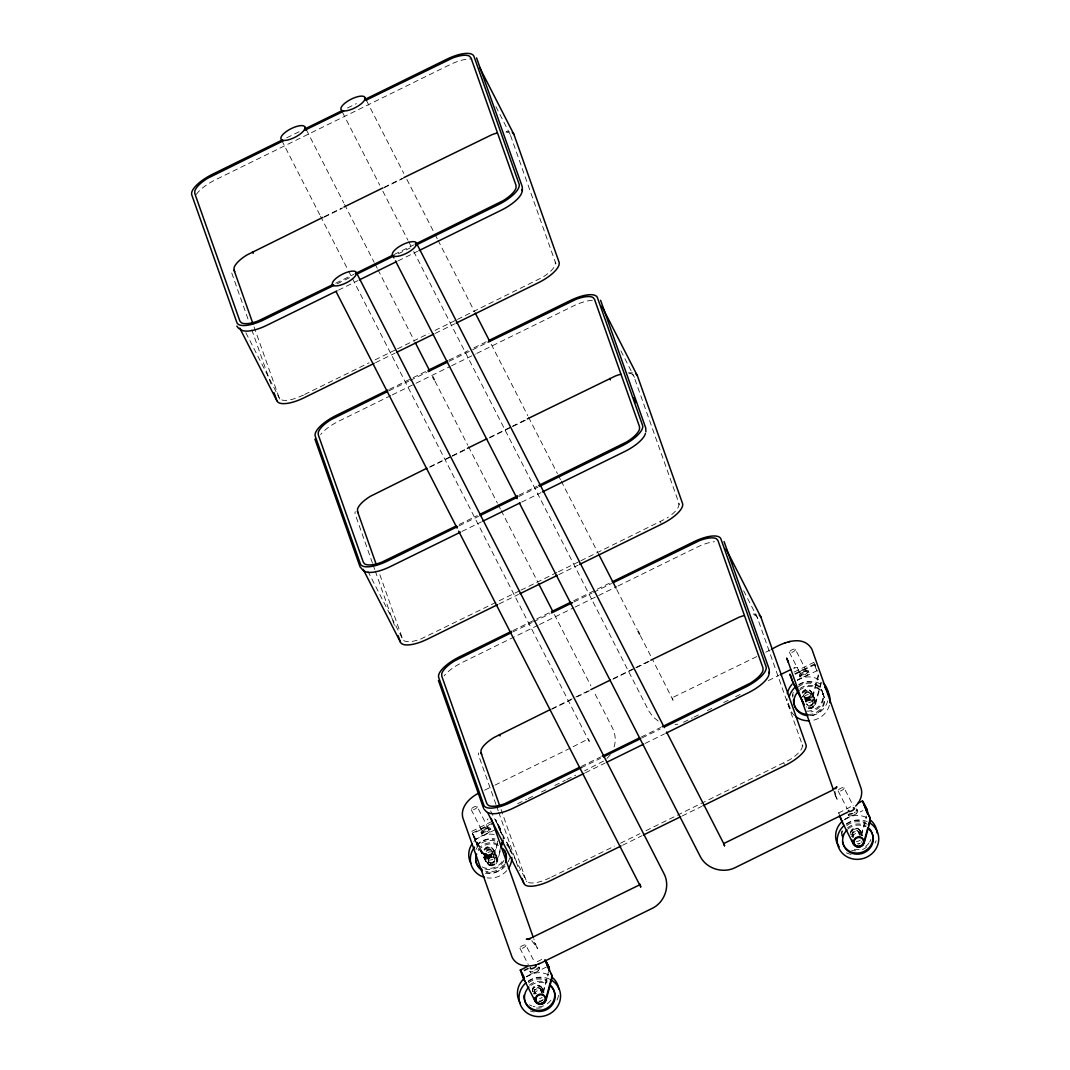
<?xml version="1.0" encoding="UTF-8"?>
<svg xmlns="http://www.w3.org/2000/svg" width="1070" height="1070" viewBox="0 0 1070 1070"><rect width="100%" height="100%" fill="white"/><g stroke="black" fill="none" stroke-linecap="round" stroke-linejoin="round"><path stroke-width="0.75" stroke-dasharray="5 3.75" d="M588.393 739.129L589.222 741.443L588.513 738.822L572.677 746.98M614.086 746.954C615.972 741.082 615.477 734.595 612.976 728.991L593.97 691.835M497.67 841.06L494.3 853.552A5.858 5.484 -19.5 0 1 483.56 854.502L471.603 831.443L492.788 821.038M497.537 843.468L494.594 854.395A5.858 5.484 -19.5 0 1 483.854 855.345L472.699 833.704L493.899 823.298M496.961 861.109L500.332 848.617M500.212 851.024L497.256 861.938A5.858 5.484 -19.5 0 1 486.529 862.901L474.746 839.776L471.656 831.497M542.998 992.091L548.469 971.814M543.292 992.933L548.348 974.208M818.684 675.264L812.785 697.118A5.858 5.484 -19.5 0 1 805.349 700.756M815.153 703.833L821.051 681.978A6.701 6.259 -19.5 0 0 821.198 681.256M821.345 682.82L815.447 704.675A5.858 5.484 -19.5 0 1 806.673 707.711M861.189 834.827L866.245 816.089M861.484 835.657L866.539 816.932M537.247 961.676L544.322 958.198L544.75 958.827M794.034 672.094L813.802 662.383L814.644 663.734M838.559 813.039L852.616 805.79M487.198 819.834L487.987 818.911M606.944 758.47L610.609 754.47M603.507 761.118L584.608 770.815M580.93 560.707L665.888 518.669A23.406 8.239 -27.1 0 0 668.375 517.064M645.972 830.694L789.366 759.967A23.406 8.239 -27.1 0 0 802.246 747.154L802.246 744.693L757.212 617.243L755.728 615.517A23.406 8.239 -27.1 0 0 752.959 614.648M286.733 137.816L301.553 130.54M347.496 107.99L356.39 103.616M324.411 216.621L342.387 207.794M384.344 187.196L402.333 178.369M324.197 217.156L342.092 208.369M383.849 187.865L403.243 178.342M335.779 283.162L353.769 274.335M394.228 254.473L413.702 244.91M337.144 283.817L352.057 276.488M398.294 253.791L410.225 247.932M338.495 290.13L357.888 280.608M398.16 260.839L417.554 251.316M304.616 394.455L369.043 362.824M375.035 359.881L396.02 349.582M397.518 348.847L428.99 333.385M434.982 330.443L455.954 320.144M457.465 319.408L542.41 277.384A23.406 8.239 -27.1 0 0 555.29 264.558L555.29 262.096L510.256 134.66L508.772 132.921A23.406 8.239 -27.1 0 0 506.003 132.065M375.61 362.65L395.004 353.14M435.276 333.358L454.67 323.849M389.467 389.306L411.696 378.392M413.167 377.656L426.515 371.103M448.745 360.189L468.005 350.733M473.93 347.83L487.278 341.276M389.146 390.764L408.633 381.201M410.131 380.465L426.609 372.373M449.092 361.339L486.556 342.948M390.831 395.606L338.963 421.072A26.777 9.416 -27.1 0 0 320.639 434.554M392.315 394.883L414.545 383.969M416.029 383.234L450.109 366.502M451.593 365.779L475.307 354.13M476.792 353.408L573.119 306.114A26.777 9.416 -27.1 0 1 595.509 300.376M429.899 466.747L450.885 456.449M452.383 455.713L465.865 449.092M489.846 437.309L510.818 427.01M512.316 426.275L525.811 419.654M429.765 467.242L450.644 456.984M452.142 456.261L465.57 449.667M489.431 437.951L526.721 419.641M459.257 524.461L477.247 515.633M519.204 495.035L537.18 486.208M459.124 525.838L478.517 516.315M518.776 496.547L538.17 487.037M461.972 531.415L481.366 521.906M521.638 502.124L541.032 492.615M519.498 590.867L420.858 638.977A23.406 8.239 -27.1 0 1 404.072 640.729L402.587 638.991L379.783 574.483M520.996 590.132L556.962 572.477M558.46 571.741L579.432 561.442M499.088 603.948L518.482 594.425M558.754 574.657L578.134 565.134M512.931 630.591L535.174 619.677M536.645 618.955L549.993 612.401M573.707 600.765L609.271 583.297M512.624 632.062L532.111 622.499M533.609 621.764L550.087 613.672M574.068 601.902L592.044 593.074M593.542 592.339L611.532 583.511M538.023 625.255L462.441 662.37A26.777 9.416 -27.1 0 0 444.117 675.852M539.507 624.532L573.587 607.8M575.071 607.064L616.574 586.694M618.059 585.972L696.597 547.399A26.777 9.416 -27.1 0 1 714.506 541.688M551.879 708.768L574.363 697.734M575.861 696.998L589.343 690.377M613.324 678.607L634.296 668.309M635.794 667.573L649.289 660.952M551.759 709.263L571.139 699.753M577.105 696.824L590.533 690.23M612.909 679.249L635.272 668.255M636.77 667.533L650.199 660.939M484.576 790.235L493.537 785.835M495.022 785.099L571.179 747.716M756.811 656.579L671.973 697.841L673.03 700.261L652.499 659.414M765.772 652.178L770.253 649.971M581.237 766.495L600.725 756.931M641.184 737.056L660.658 727.493M581.104 767.872L600.497 758.349M642.254 737.845L660.15 729.058M517.653 803.69L526.574 799.303M528.058 798.568L535.508 794.916M541.46 792.001L548.897 788.349M554.848 785.42L565.268 780.311M566.752 779.575L575.687 775.188M683.516 722.25L692.451 717.863M693.935 717.141L701.372 713.476M707.323 710.56L714.773 706.909M723.695 702.522L728.162 700.328M735.598 696.677L741.55 693.761M768.34 680.6L778.759 675.491M585.451 772.714L604.844 763.191M645.116 743.423L664.497 733.9M794.863 673.672L814.644 663.962M795.13 674.341L814.912 664.63M472.432 833.022L493.631 822.616M797.244 680.386L817.012 670.676L814.912 664.711M474.812 839.736L495.998 829.33M551.572 877.039L614.501 846.143M620.493 843.2L639.98 833.637M622.566 845.246L641.96 835.723M682.232 815.955L701.612 806.432M523.966 970.182L528.206 968.109M524.233 970.864L528.473 968.778M844.524 819.62L862.888 810.605M526.333 976.897L547.532 966.491M298.824 397.05L303.118 395.191L303.826 396.582M550.06 877.788L544.336 880.262A23.406 8.239 -27.1 0 1 527.537 882.028L526.065 880.289L501.041 809.482M794.689 667.814L793.739 668.121L797.712 667.372L795.251 667.279M672.201 697.948L672.736 698.71M675.063 724.47L677.805 724.23M531.79 940.57C546.329 961.582 528.62 934.083 535.963 944.997L533.756 938.738M658.157 721.033L653.074 716.887L648.995 711.309L412.485 249.123M838.492 812.718L839.576 814.524M814.979 664.724L815.581 665.781M808.332 670.997A5.016 1.766 -27.1 0 1 802.085 675.772A5.016 1.766 -27.1 0 1 801.055 672.869A5.016 1.766 -27.1 0 1 808.332 670.997L809.04 672.401A5.016 1.766 -27.1 0 1 802.794 677.163A5.016 1.766 -27.1 0 1 801.764 674.26A5.016 1.766 -27.1 0 1 809.04 672.401M795.411 649.423A3.344 1.177 -27.1 0 1 791.238 652.606A3.344 1.177 -27.1 0 1 790.556 650.667A3.344 1.177 -27.1 0 1 795.411 649.423L806.82 671.733A3.344 1.177 -27.1 0 1 802.66 674.916A3.344 1.177 -27.1 0 1 801.978 672.976A3.344 1.177 -27.1 0 1 806.82 671.733M789.406 652.366L800.815 674.688M799.317 675.424L800.039 676.815M857.03 809.549L857.739 810.94M495.905 106.625L510.965 136.05M620.894 350.866L634.443 377.349M743.623 590.693L757.921 618.647M844.11 787.975A3.344 1.177 -27.1 0 1 839.95 791.145A3.344 1.177 -27.1 0 1 839.255 789.205A3.344 1.177 -27.1 0 1 844.11 787.975L853.245 805.817M838.104 790.917L847.239 808.773M848.015 813.976L848.737 815.367M555.29 262.096L556.012 263.487M629.481 373.363A23.406 8.239 -27.1 0 1 632.25 374.219L633.734 375.958L679.49 504.786M802.246 744.693L802.968 746.084M660.351 521.719L661.073 523.11M783.828 763.004L784.551 764.408M366.542 100.607L403.805 173.434M406.854 179.372L434.233 232.872M434.995 234.357L437.269 238.824M438.031 240.309L474.532 311.651M491.264 344.339L527.778 415.682M528.526 417.166L557.43 473.635M558.192 475.12L560.479 479.587M561.228 481.072L597.742 552.401M616.748 589.557L637.292 629.682M640.328 635.634L651.737 657.93M342.52 112.403L379.796 185.217M382.833 191.169L407.924 240.202M408.686 241.686L411.736 247.638M306.501 130.085L343.764 202.899M344.527 204.397L374.179 262.351M374.941 263.835L377.228 268.289M377.991 269.787L414.491 341.116M435.022 381.241L467.724 445.147M468.486 446.631L497.389 503.101M498.138 504.585L500.426 509.039M501.188 510.537L537.688 581.866M554.42 614.554L590.921 685.897M281.731 140.397L319.756 214.696M320.505 216.18L347.884 269.693M348.646 271.178L351.696 277.117M352.458 278.601L588.473 740.079M245.886 332.783L279.818 399.097M367.853 571.126L403.296 640.382M490.582 810.953L526.774 881.68M499.757 829.758L502.432 834.988A6.701 6.259 -19.5 0 1 503.007 838.532M500.198 830.882L502.726 835.83M490.14 828.274A5.016 1.766 -27.1 0 1 483.894 833.048A5.016 1.766 -27.1 0 1 482.864 830.133A5.016 1.766 -27.1 0 1 490.14 828.274L490.849 829.665A5.016 1.766 -27.1 0 1 484.603 834.439A5.016 1.766 -27.1 0 1 483.586 831.537A5.016 1.766 -27.1 0 1 490.849 829.665M477.22 806.7A3.344 1.177 -27.1 0 1 473.047 809.87A3.344 1.177 -27.1 0 1 472.365 807.944A3.344 1.177 -27.1 0 1 477.22 806.7L488.629 829.009A3.344 1.177 -27.1 0 1 484.469 832.192A3.344 1.177 -27.1 0 1 483.787 830.253A3.344 1.177 -27.1 0 1 488.629 829.009M471.215 809.642L482.623 831.965M481.125 832.701L481.848 834.092M539.547 968.216L538.839 966.825A5.016 1.766 -27.1 0 1 534.933 970.717M525.918 945.238A3.344 1.177 -27.1 0 1 521.759 948.421A3.344 1.177 -27.1 0 1 521.077 946.482A3.344 1.177 -27.1 0 1 525.918 945.238L535.053 963.094M519.913 948.194L528.286 964.551M530.546 972.643L529.824 971.239A5.016 1.766 -27.1 0 0 533.743 971.226M475.735 841.555L486.235 862.059L485.446 859.812M499.904 830.32L495.611 819.66L499.757 827.431A6.701 6.259 -19.5 0 1 500.185 831.698M817.239 671.291L816.035 668.696M499.329 828.875L496.707 821.92L500.051 828.274A6.701 6.259 -19.5 0 1 500.492 832.54M475.307 840.672L472.699 833.771M815.875 668.322L813.788 662.41M821.559 689.802L821.961 690.912A15.461 14.458 -19.5 0 1 810.873 711.924M822.75 693.159L823.138 694.269M814.136 697.386L814.925 699.62M812.197 693.079L812.986 695.313M860.909 831.631L861.698 833.864M810.003 693.173L812.973 701.572M858.702 831.724L860.909 837.93M803.998 696.115L806.967 704.515M852.71 834.667L853.004 835.509M833.958 791.359L836.165 797.605L834.934 791.278M788.055 703.793L789.633 708.273M495.958 804.466L478.705 755.647A26.777 9.416 -27.1 0 1 478.705 752.919M496.52 806.044L498.192 810.766M498.74 812.344L519.338 870.632M509.159 846.691L510.738 851.158M500.051 828.1L500.345 828.942M495.945 854.662L496.734 856.896M494.006 850.356L494.808 852.589M542.717 988.907L543.506 991.141M491.812 850.449L494.781 858.835A3.344 3.13 -19.5 0 1 490.368 862.487A3.344 3.13 -19.5 0 1 489.324 857.164A3.344 3.13 -19.5 0 1 494.755 858.769M540.524 989.001L542.717 995.207M485.807 853.392L488.776 861.791M534.518 991.943L534.813 992.786M484.215 855.171L485.004 857.404M372.48 563.181L355.227 514.349A26.777 9.416 -27.1 0 1 355.227 511.634M373.042 564.746L374.714 569.481M375.262 571.046L395.311 627.756M254.085 326.898L279.109 397.692L280.594 399.431A23.406 8.239 -27.1 0 0 297.38 397.679M231.749 273.051L248.454 320.304M251.784 329.761L271.834 386.457M678.768 503.395L678.768 505.856A23.406 8.239 -27.1 0 1 671.746 514.563M753.24 614.1A26.777 9.416 -27.1 0 1 756.102 614.193M506.284 131.503A26.777 9.416 -27.1 0 1 509.146 131.61M196.265 194.472A26.777 9.416 -27.1 0 1 215.485 179.773L449.641 64.815A26.777 9.416 -27.1 0 1 472.031 59.077M628.143 372.922A26.777 9.416 -27.1 0 1 632.624 372.908M528.179 981.029A20.918 19.568 -19.5 0 1 548.91 978.836M530.894 985.403A15.461 14.458 -19.5 0 1 547.372 983.945M535.923 993.976A3.344 3.13 -19.5 0 1 534.92 989.87A3.344 3.13 -19.5 0 1 539.2 988.386A3.344 3.13 -19.5 0 1 540.938 992.238M529.436 985.109A15.461 14.458 -19.5 0 1 546.971 982.822M543.172 999.835A5.858 5.484 -19.5 0 1 538.932 1001.306M533.917 994.15A5.858 5.484 -19.5 0 1 543.827 992.024M532.405 991.114A5.47 5.109 -19.5 0 1 538.946 986.232A5.47 5.109 -19.5 0 1 542.918 992.826M558.593 995.381A20.918 19.568 -19.5 0 1 556.881 1000.33M534.238 1011.926A20.918 19.568 -19.5 0 1 530.332 1010.976M526.601 976.549A20.918 19.568 -19.5 0 1 549.686 975.546M542.115 997.32A5.47 5.109 -19.5 0 1 539.588 998.564M533.489 992.024A5.47 5.109 -19.5 0 1 543.934 992.398M550.849 1000.182A15.461 14.458 -19.5 0 1 544.804 1005.305M543.573 1005.853A15.461 14.458 -19.5 0 1 533.061 1006.348M531.83 1005.92A15.461 14.458 -19.5 0 1 529.503 1004.757M528.246 981.752A15.461 14.458 -19.5 0 1 546.917 980.093M541.38 1007.753A15.461 14.458 -19.5 0 1 534.732 1007.793M528.647 982.862A15.461 14.458 -19.5 0 1 547.318 981.217M542.918 999.701A3.344 3.13 -19.5 0 1 542.343 1000.33M541.607 1000.811A3.344 3.13 -19.5 0 1 539.066 1001.038M536.404 993.482A3.344 3.13 -19.5 0 1 534.492 989.282A3.344 3.13 -19.5 0 1 539.16 987.663A3.344 3.13 -19.5 0 1 540.256 992.144M532.606 991.515A5.016 4.695 -19.5 0 1 537.916 985.737A5.016 4.695 -19.5 0 1 542.209 991.863M532.419 990.967A5.016 4.695 -19.5 0 1 538.357 985.243A5.016 4.695 -19.5 0 1 541.42 992.425M534.492 993.91A5.016 4.695 -19.5 0 1 533.529 993.134M537.127 968.31A3.344 1.177 -27.1 0 1 536.177 969.259M535.495 969.728A3.344 1.177 -27.1 0 1 534.732 970.156M537.809 967.681A5.016 1.766 -27.1 0 1 538.651 970.049A5.016 1.766 -27.1 0 1 532.285 973.178A5.016 1.766 -27.1 0 1 531.442 970.798M829.37 705.291A20.918 19.568 -19.5 0 1 812.063 720.498M794.649 715.656A20.918 19.568 -19.5 0 1 788.55 703.284M798.822 684.479A20.918 19.568 -19.5 0 1 822.91 685.669M799.33 690.404A15.461 14.458 -19.5 0 1 823.659 695.42A15.461 14.458 -19.5 0 1 809.388 715.629M804.881 699.258A5.858 5.484 -19.5 0 1 812.973 697.533A5.858 5.484 -19.5 0 1 814.471 705.143A5.858 5.484 -19.5 0 1 806.379 706.882M799.986 688.465A15.461 14.458 -19.5 0 1 823.686 695.5A15.461 14.458 -19.5 0 1 807.663 714.519M804.092 697.025A5.858 5.484 -19.5 0 1 811.755 695.045A5.858 5.484 -19.5 0 1 814.176 702.04A5.858 5.484 -19.5 0 1 806.941 705.237M827.792 700.823A20.918 19.568 -19.5 0 1 809.134 716.204M790.462 708.3A20.918 19.568 -19.5 0 1 786.972 698.804M797.23 679.998A20.918 19.568 -19.5 0 1 821.332 681.202M802.834 692.745A5.47 5.109 -19.5 0 1 809.977 690.899A5.47 5.109 -19.5 0 1 812.237 697.426A5.47 5.109 -19.5 0 1 805.483 700.409M802.981 696.209A5.47 5.109 -19.5 0 1 809.91 692.798A5.47 5.109 -19.5 0 1 813.2 699.245A5.47 5.109 -19.5 0 1 806.272 702.642M798.795 685.108A15.461 14.458 -19.5 0 1 822.496 692.143A15.461 14.458 -19.5 0 1 806.472 711.162M792.389 696.062A15.461 14.458 -19.5 0 1 793.231 692.303M798.14 687.047A15.461 14.458 -19.5 0 1 821.961 690.912M792.79 697.172A15.461 14.458 -19.5 0 1 793.231 694.657M806.365 702.08A3.344 3.13 -19.5 0 1 811.06 699.285A3.344 3.13 -19.5 0 1 812.036 704.314A3.344 3.13 -19.5 0 1 806.673 703.672M805.563 701.973A5.016 4.695 -19.5 0 1 812.852 699.512A5.016 4.695 -19.5 0 1 813.842 706.655A5.016 4.695 -19.5 0 1 806.205 706.628M802.313 693.253A5.016 4.695 -19.5 0 1 809.08 690.27A5.016 4.695 -19.5 0 1 811.341 696.811A5.016 4.695 -19.5 0 1 804.172 698.656M805.362 701.412A5.016 4.695 -19.5 0 1 812.277 698.764A5.016 4.695 -19.5 0 1 814.176 705.411A5.016 4.695 -19.5 0 1 806.927 706.909M802.112 692.691A5.016 4.695 -19.5 0 1 808.88 689.709A5.016 4.695 -19.5 0 1 811.14 696.249A5.016 4.695 -19.5 0 1 803.971 698.095M803.008 697.306A5.016 4.695 -19.5 0 1 802.299 696.303M805.055 699.927A5.858 5.484 -19.5 0 0 812.491 696.276L818.376 674.421A6.701 6.259 -19.5 0 0 818.537 673.699M846.37 823.753A20.918 19.568 -19.5 0 1 867.101 821.559M848.028 828.942A15.461 14.458 -19.5 0 1 865.563 826.669M853.472 836.178A3.344 3.13 -19.5 0 1 855.398 830.962A3.344 3.13 -19.5 0 1 859.13 834.961M847.627 827.832A15.461 14.458 -19.5 0 1 866.299 826.174M860.079 843.387A5.858 5.484 -19.5 0 1 858.635 843.896M852.108 836.887A5.858 5.484 -19.5 0 1 862.835 835.924M861.417 834.226A5.47 5.109 -19.5 0 0 856.441 828.889A5.47 5.109 -19.5 0 0 850.596 833.838A5.016 4.695 -19.5 0 0 851.011 834.841M876.103 840.619A20.918 19.568 -19.5 0 1 875.073 843.053M851.105 854.422A20.918 19.568 -19.5 0 1 843.815 851.332M844.792 819.286A20.918 19.568 -19.5 0 1 865.51 817.079M851.68 834.747A5.47 5.109 -19.5 0 1 862.206 836.459M860.307 840.044A5.47 5.109 -19.5 0 1 856.361 841.421M870.86 839.455A15.461 14.458 -19.5 0 1 869.749 841.809M869.041 842.906A15.461 14.458 -19.5 0 1 862.995 848.028M859.183 849.353A15.461 14.458 -19.5 0 1 851.252 849.072M841.261 833.343A15.461 14.458 -19.5 0 1 841.929 830.855M846.437 824.475A15.461 14.458 -19.5 0 1 867.168 824.355M866.753 846.958A15.461 14.458 -19.5 0 1 859.571 850.476M855.572 850.837A15.461 14.458 -19.5 0 1 851.653 850.195M841.488 835.723A15.461 14.458 -19.5 0 1 843.441 829.624M846.838 825.585A15.461 14.458 -19.5 0 1 865.51 823.94M861.51 841.675A3.344 3.13 -19.5 0 1 861.109 842.424M859.798 843.534A3.344 3.13 -19.5 0 1 857.257 843.762M853.82 835.871A3.344 3.13 -19.5 0 1 852.964 831.51A3.344 3.13 -19.5 0 1 857.592 830.521A3.344 3.13 -19.5 0 1 858.448 834.867M850.797 834.252A5.016 4.695 -19.5 0 1 856.107 828.461A5.016 4.695 -19.5 0 1 860.4 834.587M852.884 837.195A5.016 4.695 -19.5 0 1 851.907 836.419M850.543 832.46A5.016 4.695 -19.5 0 1 856.548 827.966A5.016 4.695 -19.5 0 1 860.213 834.025M853.833 837.155A5.016 4.695 -19.5 0 1 851.707 835.857M852.135 813.227A3.344 1.177 -27.1 0 1 849.526 813.227M856 810.405A5.016 1.766 -27.1 0 1 857.07 812.545A5.016 1.766 -27.1 0 1 851.145 815.795A5.016 1.766 -27.1 0 1 849.045 814.23M856.134 809A5.016 1.766 -27.1 0 1 856.134 811.381M855.291 812.103A5.016 1.766 -27.1 0 1 854.261 812.812M853.124 813.441A5.016 1.766 -27.1 0 1 848.925 814.511M506.765 870.659A20.918 19.568 -19.5 0 1 487.117 877.855M476.337 845.073A20.918 19.568 -19.5 0 1 495.062 838.867M506.658 844.685A20.918 19.568 -19.5 0 1 511.447 853.619M505.053 863.851A15.461 14.458 -19.5 0 1 485.94 872.277M478.45 850.61A15.461 14.458 -19.5 0 1 499.797 846.022M503.328 864.988A15.461 14.458 -19.5 0 1 485.553 871.154M478.049 849.486A15.461 14.458 -19.5 0 1 495.838 843.32M509.601 858.1A20.918 19.568 -19.5 0 1 508.17 861.778M505.174 866.178A20.918 19.568 -19.5 0 1 485.526 873.374M473.836 841.582A20.918 19.568 -19.5 0 1 497.389 835.336M506.739 842.184A20.918 19.568 -19.5 0 1 510.229 851.68M502.151 861.631A15.461 14.458 -19.5 0 1 480.791 866.218M476.859 846.129A15.461 14.458 -19.5 0 1 494.648 839.963M503.863 860.494A15.461 14.458 -19.5 0 1 484.763 868.92M475.936 849.513A15.461 14.458 -19.5 0 1 497.483 842.036M503.02 836.499A6.701 6.259 -19.5 0 1 503.368 838.639M835.108 794.89L837.864 800.855L835.108 794.89M806.191 698.496A3.344 3.13 -19.5 0 0 810.565 694.791A3.344 3.13 -19.5 0 0 805.148 693.173A3.344 3.13 -19.5 0 0 806.191 698.496M808.853 706.053A3.344 3.13 -19.5 0 0 813.24 702.335A3.344 3.13 -19.5 0 0 807.81 700.73A3.344 3.13 -19.5 0 0 808.853 706.053M805.897 697.667A3.344 3.13 -19.5 0 0 810.271 693.948A3.344 3.13 -19.5 0 0 804.854 692.33A3.344 3.13 -19.5 0 0 805.897 697.667M801.591 672.829A3.344 1.177 -27.1 0 0 805.75 669.646A3.344 1.177 -27.1 0 0 800.908 670.89A3.344 1.177 -27.1 0 0 801.591 672.829M489.538 864.747A5.858 5.484 -19.5 0 0 497.202 858.247A5.858 5.484 -19.5 0 0 487.706 855.425A5.858 5.484 -19.5 0 0 489.538 864.747M488 855.773A3.344 3.13 -19.5 0 0 492.374 852.054A3.344 3.13 -19.5 0 0 486.957 850.449A3.344 3.13 -19.5 0 0 488 855.773M488.749 862.514A5.858 5.484 -19.5 0 0 496.413 856.013A5.858 5.484 -19.5 0 0 486.917 853.191A5.858 5.484 -19.5 0 0 488.749 862.514M487.291 857.685A5.47 5.109 -19.5 0 0 494.447 851.613A5.47 5.109 -19.5 0 0 485.593 848.991A5.47 5.109 -19.5 0 0 487.291 857.685M488.08 859.919A5.47 5.109 -19.5 0 0 495.236 853.86A5.47 5.109 -19.5 0 0 486.382 851.225A5.47 5.109 -19.5 0 0 488.08 859.919M490.06 865.322A5.016 4.695 -19.5 0 0 496.921 860.066A5.016 4.695 -19.5 0 0 488.95 857.244A5.016 4.695 -19.5 0 0 490.06 865.322M487.144 856.441A5.016 4.695 -19.5 0 0 493.711 850.864A5.016 4.695 -19.5 0 0 485.579 848.457A5.016 4.695 -19.5 0 0 487.144 856.441M490.662 863.329A3.344 3.13 -19.5 0 0 495.049 859.611A3.344 3.13 -19.5 0 0 489.619 858.006A3.344 3.13 -19.5 0 0 490.662 863.329M487.706 854.93A3.344 3.13 -19.5 0 0 492.08 851.225A3.344 3.13 -19.5 0 0 486.663 849.607A3.344 3.13 -19.5 0 0 487.706 854.93M489.873 864.761A5.016 4.695 -19.5 0 0 496.721 859.504A5.016 4.695 -19.5 0 0 488.749 856.682A5.016 4.695 -19.5 0 0 489.873 864.761M486.944 855.88A5.016 4.695 -19.5 0 0 493.524 850.316A5.016 4.695 -19.5 0 0 485.379 847.895A5.016 4.695 -19.5 0 0 486.944 855.88M483.399 830.106A3.344 1.177 -27.1 0 0 487.559 826.923A3.344 1.177 -27.1 0 0 482.717 828.167A3.344 1.177 -27.1 0 0 483.399 830.106"/><path stroke-width="1.5" d="M501.175 845.501L502.017 842.371M501.054 847.895L503.154 840.097M545.673 999.647L551.144 979.358M867.65 828.327L863.851 842.371A5.858 5.484 -19.5 0 1 863.169 843.682M868.492 825.211L869.749 820.529A6.701 6.259 -19.5 0 0 869.322 816.263L866.499 810.739M835.683 788.71L836.874 786.811L831.724 790.543L724.617 843.12M544.831 959.79L551.424 974.369A6.701 6.259 -19.5 0 1 551.866 978.649L545.967 1000.49A5.858 5.484 -19.5 0 1 535.227 1001.44L523.457 978.328L520.301 970.129L527.363 966.531M858.274 803.008L862.514 800.922L866.646 808.706A6.701 6.259 -19.5 0 1 867.235 812.25M855.666 806.058C860.761 801.042 863.49 793.164 860.387 786.396L811.929 649.276C803.276 634.135 783.16 642.361 771.751 649.236M322.913 217.357L246.943 254.968A23.406 8.239 -27.1 0 0 234.062 267.794L234.062 270.255L252.975 323.755M550.381 709.517L493.899 737.564A23.406 8.239 -27.1 0 0 481.018 750.378L481.018 752.852L499.917 806.339M478.878 793.097C469.061 797.805 458.602 808.612 463.684 820.249L512.155 957.369C518.161 968.885 533.689 967.186 543.373 961.796L652.406 908.269C664.416 902.344 670.208 886.669 664.403 874.484L356.404 272.609A13.388 4.708 -27.1 0 0 337.023 277.571A13.388 4.708 -27.1 0 0 339.765 285.329A13.388 4.708 -27.1 0 0 356.404 272.609M847.627 812.21L734.943 867.743C722.798 873.642 706.775 868.84 700.422 856.803L519.432 503.101M282.279 139.996L212.636 174.196A26.777 9.416 -27.1 0 0 191.784 194.941L236.871 322.538A26.777 9.416 -27.1 0 0 264.049 319.689L334.161 285.275M304.522 129.082L341.571 110.892M365.285 99.256L446.792 59.238A26.777 9.416 -27.1 0 1 473.97 56.402L519.07 183.986A26.777 9.416 -27.1 0 1 498.219 204.731L416.19 245.003M283.657 140.638L207.687 178.262A23.406 8.239 -27.1 0 0 194.807 191.075L194.807 193.55L239.854 320.987L241.338 322.725A23.406 8.239 -27.1 0 0 258.124 320.96L332.783 284.633M304.629 130.339L343.59 111.213M366.074 100.179L452.717 57.967A23.406 8.239 -27.1 0 1 469.516 56.215L471.001 57.94L516.034 185.391L516.034 187.852A23.406 8.239 -27.1 0 1 503.154 200.665L415.2 244.174M343.885 207.058L382.846 187.932M403.831 177.633L491.973 134.673A23.406 8.239 -27.1 0 1 497.309 132.974M355.267 273.599L392.73 255.208M356.524 274.294L393.813 255.984M337.01 290.853L266.911 325.267A26.777 9.416 -27.1 0 1 239.733 328.115L276.849 400.635A26.777 9.416 -27.1 0 0 304.027 397.799L374.125 363.385M359.386 279.872L396.662 261.561M419.039 250.581L501.068 210.309A26.777 9.416 -27.1 0 0 521.919 189.564M396.502 352.404L433.778 334.094M456.154 323.113L538.183 282.841A26.777 9.416 -27.1 0 0 559.035 262.096L513.948 134.499L479.855 67.891M387.982 390.028L336.114 415.494A26.777 9.416 -27.1 0 0 315.262 436.239L360.349 563.823A26.777 9.416 -27.1 0 0 387.527 560.988L457.626 526.574M428 370.38L447.26 360.924M488.763 340.554L570.27 300.536A26.777 9.416 -27.1 0 1 597.448 297.687L642.548 425.285A26.777 9.416 -27.1 0 1 621.697 446.029L539.668 486.302M387.648 391.5L331.165 419.56A23.406 8.239 -27.1 0 0 318.285 432.374L318.285 434.835L363.332 562.285L364.816 564.01A23.406 8.239 -27.1 0 0 381.602 562.258L456.261 525.932M428.107 371.638L447.594 362.075M488.054 342.213L576.195 299.252A23.406 8.239 -27.1 0 1 592.994 297.5L594.479 299.239L639.512 426.676L639.512 429.137A23.406 8.239 -27.1 0 1 626.632 441.963L538.678 485.472M426.903 468.219L370.421 496.266A23.406 8.239 -27.1 0 0 357.54 509.093L357.54 511.554L376.453 565.04M467.363 448.357L486.85 438.78M527.309 418.918L615.451 375.971A23.406 8.239 -27.1 0 1 620.787 374.273M480.243 514.162L517.706 495.771M480.002 515.593L517.291 497.282M460.488 532.151L390.389 566.565A26.777 9.416 -27.1 0 1 364.843 571.327M482.864 521.17L520.14 502.86M542.517 491.879L624.546 451.607A26.777 9.416 -27.1 0 0 645.397 433.577M497.603 604.684L427.505 639.098A26.777 9.416 -27.1 0 1 400.327 641.933L363.212 569.4M519.966 593.703L557.256 575.392M579.632 564.412L661.661 524.126A26.777 9.416 -27.1 0 0 682.513 503.381L637.412 375.797L601.821 306.234M511.46 631.327L459.578 656.793A26.777 9.416 -27.1 0 0 438.727 677.537L483.827 805.121A26.777 9.416 -27.1 0 0 511.005 802.286L581.104 767.872M551.465 611.679L570.738 602.223M612.227 581.839L693.748 541.821A26.777 9.416 -27.1 0 1 720.926 538.986L766.026 666.57A26.777 9.416 -27.1 0 1 745.175 687.314L664.63 726.864M511.126 632.798L454.643 660.859A23.406 8.239 -27.1 0 0 441.763 673.672L441.763 676.133L486.81 803.57L488.281 805.309A23.406 8.239 -27.1 0 0 505.08 803.557L579.739 767.23M551.585 612.936L572.57 602.637M613.03 582.775L699.673 540.551A23.406 8.239 -27.1 0 1 716.472 538.798L717.957 540.537L762.99 667.974L762.99 670.435A23.406 8.239 -27.1 0 1 750.11 683.262L662.156 726.757M590.841 689.642L610.328 680.079M650.787 660.217L738.929 617.27A23.406 8.239 -27.1 0 1 744.265 615.558M602.223 756.196L639.686 737.792M603.48 756.891L640.769 738.581M780.244 674.755L790.663 669.646M583.966 773.449L513.867 807.863A26.777 9.416 -27.1 0 1 488.321 812.611M606.342 762.469L643.618 744.158M665.995 733.177L748.024 692.905A26.777 9.416 -27.1 0 0 768.875 672.161M621.082 845.982L550.983 880.396A26.777 9.416 -27.1 0 1 523.792 883.231L487.438 812.183M643.444 834.988L680.734 816.691M703.11 805.697L785.139 765.424A26.777 9.416 -27.1 0 0 805.991 744.68L760.89 617.096L726.048 549.004M639.031 885.144L529.382 938.831L530.332 938.524L526.36 939.259L528.821 939.366M784.484 643.204L785.447 642.896M538.638 963.749L539.588 963.441M788.336 641.973L790.034 641.425M363.693 571.019L360.055 566.832L314.941 439.168M486.649 812.023L484.081 809.201M863.61 803.182L866.954 809.549A6.701 6.259 -19.5 0 1 867.382 813.815M520.301 969.995L521.638 972.296M238.851 328.61L236.818 326.096M476.565 57.9L522.24 186.635L522.414 190.634M791.305 677.109L790.917 676.454L792.255 680.373M791.399 677.002L789.794 674.167L792.937 682.499L803.236 702.736M545.66 960.499L548.455 965.983A6.701 6.259 -19.5 0 1 548.897 970.249M804.426 704.782L793.927 684.278M609.726 378.459L610.435 379.85M365.017 97.637A13.388 4.708 -27.1 0 1 348.379 110.357A13.388 4.708 -27.1 0 1 345.637 102.6A13.388 4.708 -27.1 0 1 365.017 97.637L366.542 100.607M475.294 313.135L489.752 341.37M598.505 553.885L615.986 588.072M638.041 631.166L639.566 634.149M416.444 243.131A13.388 4.708 -27.1 0 1 399.805 255.85A13.388 4.708 -27.1 0 1 397.064 248.093A13.388 4.708 -27.1 0 1 416.444 243.131L664.376 727.627M666.65 732.081L723.695 843.548M392.436 254.927L393.947 257.897M395.472 260.866L517.144 498.647M304.977 127.116A13.388 4.708 -27.1 0 1 288.338 139.836A13.388 4.708 -27.1 0 1 285.596 132.078A13.388 4.708 -27.1 0 1 304.977 127.116L306.501 130.085M415.254 342.601L429.699 370.835M432.748 376.787L434.26 379.756M538.451 583.351L552.896 611.585M336.194 291.829L457.117 528.139M458.629 531.108L639.633 884.81M252.48 251.931L253.189 253.322M499.436 734.528L500.145 735.919M234.062 270.255L234.771 271.646M357.54 511.554L358.249 512.945M481.018 752.852L481.727 754.243M521.906 972.817L524.126 977.164M843.066 823.94L842.21 822.215M548.897 969.42L548.027 967.695M524.875 981.217L524.019 979.491M842.491 822.536L853.419 844.163A5.858 5.484 -19.5 0 0 864.159 843.214L870.044 821.372A6.701 6.259 -19.5 0 0 869.616 817.092L866.218 810.418M866.352 810.445L862.514 801.069M842.344 822.241L839.442 815.567M866.218 810.15L863.597 803.195M793.499 683.396L792.709 681.63M842.197 821.947L840.07 816.397M548.027 967.427L545.446 960.485L548.763 966.825A6.701 6.259 -19.5 0 1 549.191 971.092M524.006 979.224L521.879 973.673M788.108 661.648L833.41 789.794M724.069 541.567L769.196 669.218L769.357 673.217M600.591 300.269L645.718 427.933L645.892 431.932M633.707 397.786L635.379 402.507M522.133 878.51L523.792 883.231M491.224 818.416L533.194 937.186M438.419 680.466L483.533 808.131M398.093 635.634L400.327 641.933M274.067 392.757L276.849 400.635M759.259 615.183A26.777 9.416 -27.1 0 1 760.89 617.096M512.303 132.586A26.777 9.416 -27.1 0 1 513.948 134.499M635.781 373.885A26.777 9.416 -27.1 0 1 637.412 375.797M550.1 979.384A20.918 19.568 -19.5 0 1 556.601 1007.82A20.918 19.568 -19.5 0 1 525.811 1012.046A20.918 19.568 -19.5 0 1 526.025 982.688M549.565 985.283A15.461 14.458 -19.5 0 1 551.331 1006.041A15.461 14.458 -19.5 0 1 529.342 1007.98A15.461 14.458 -19.5 0 1 528.861 987.128M545.981 998.23A5.858 5.484 -19.5 0 1 541.233 1003.406M539.721 1003.54A5.858 5.484 -19.5 0 1 534.385 997.815M551.077 985.871A15.461 14.458 -19.5 0 1 544.122 1009.451A15.461 14.458 -19.5 0 1 524.086 995.234M536.097 1000.463A5.858 5.484 -19.5 0 1 534.96 999.54M520.261 1003.072A20.918 19.568 -19.5 0 1 524.447 978.221M551.839 977.017A20.918 19.568 -19.5 0 1 558.794 988.961M537.448 1002.737A5.016 4.695 -19.5 0 1 536.525 996.143A5.016 4.695 -19.5 0 1 543.52 994.993A5.016 4.695 -19.5 0 1 544.429 1001.587M542.383 1003.152A5.016 4.695 -19.5 0 1 538.571 1003.312M551.13 973.539A6.701 6.259 -19.5 0 1 551.558 977.806M535.669 965.1A3.344 1.177 -27.1 0 1 533.662 968.056A3.344 1.177 -27.1 0 1 530.466 967.654M824.85 687.408A20.918 19.568 -19.5 0 1 829.892 702.763M809.361 720.779A20.918 19.568 -19.5 0 1 795.639 716.485M789.192 696.864A20.918 19.568 -19.5 0 1 795.518 686.873M808.051 715.643A15.461 14.458 -19.5 0 1 794.89 706.735A15.461 14.458 -19.5 0 1 798.34 691.3M807.663 714.519A15.461 14.458 -19.5 0 1 793.579 699.419M787.306 693.654A20.918 19.568 -19.5 0 1 792.027 684.305M823.258 682.941A20.918 19.568 -19.5 0 1 828.421 694.417M869.455 822.75A20.918 19.568 -19.5 0 1 874.23 851.252A20.918 19.568 -19.5 0 1 843.668 854.489A20.918 19.568 -19.5 0 1 844.217 825.425M867.757 828.019A15.461 14.458 -19.5 0 1 869.522 848.764A15.461 14.458 -19.5 0 1 847.534 850.717A15.461 14.458 -19.5 0 1 847.052 829.852M864.092 839.522A5.858 5.484 -19.5 0 1 864.172 840.953M860.868 845.634A5.858 5.484 -19.5 0 1 859.424 846.129M857.913 846.263A5.858 5.484 -19.5 0 1 856.428 846.022M855.077 845.42A5.858 5.484 -19.5 0 1 852.656 841.983M853.151 842.264A5.858 5.484 -19.5 0 1 851.867 839.736M869.268 828.608A15.461 14.458 -19.5 0 1 864.172 851.386A15.461 14.458 -19.5 0 1 842.491 841.756M842.451 836.7A15.461 14.458 -19.5 0 1 843.12 834.212M839.174 846.851A20.918 19.568 -19.5 0 1 842.638 820.944M870.03 819.74A20.918 19.568 -19.5 0 1 877.119 832.955M853.298 807.837A3.344 1.177 -27.1 0 1 854.007 809.254A3.344 1.177 -27.1 0 1 850.061 811.434A3.344 1.177 -27.1 0 1 848.657 810.378M511.861 857.444A20.918 19.568 -19.5 0 1 508.41 868.546M484.483 877.306A20.918 19.568 -19.5 0 1 474.558 847.079M502.78 848.443A15.461 14.458 -19.5 0 1 505.548 862.647M482.383 870.699A15.461 14.458 -19.5 0 1 476.618 854.061M504.558 850.436A15.461 14.458 -19.5 0 1 505.548 860.307M481.981 869.576A15.461 14.458 -19.5 0 1 475.602 860.481M470.907 863.41A20.918 19.568 -19.5 0 1 472.191 843.695M639.94 884.315L640.703 886.883L639.94 884.315M786.651 658.291L788.376 662.076L786.651 658.291M723.721 843.441L724.537 845.755L723.721 843.441M538.772 1003.861A5.016 4.695 -19.5 0 0 545.62 998.618A5.016 4.695 -19.5 0 0 537.648 995.795A5.016 4.695 -19.5 0 0 538.772 1003.861M856.963 846.584A5.016 4.695 -19.5 0 0 863.811 841.341A5.016 4.695 -19.5 0 0 855.839 838.519A5.016 4.695 -19.5 0 0 856.963 846.584M856.762 846.036A5.016 4.695 -19.5 0 0 863.624 840.779A5.016 4.695 -19.5 0 0 855.639 837.957A5.016 4.695 -19.5 0 0 856.762 846.036"/></g></svg>
